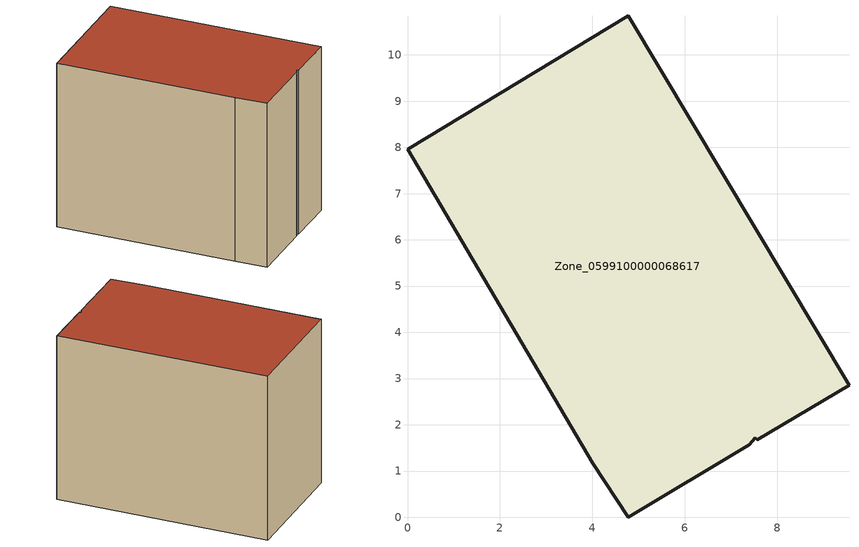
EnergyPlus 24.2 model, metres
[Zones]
Zone_0599100000068617
 floor ground (C_G): 7.4,1.57 4.78,0 4.01,1.17 0,7.96 4.77,10.85 9.55,2.86 7.57,1.67 7.52,1.72 z0
 wall outside (C_F): 7.52,1.72 7.57,1.67 9.55,2.86 4.77,10.85 0,7.96 4.01,1.17 4.78,0 7.4,1.57 7.52,1.72 z0:7.45
 roof outside (C_R): 4.78,0 7.4,1.57 7.52,1.72 7.57,1.67 9.55,2.86 4.77,10.85 0,7.96 4.01,1.17 z7.45
[BUILDING]
Pand.0599100000068617: North Axis=0; Terrain=City; Loads Convergence Tolerance Value=0.04; Temperature Convergence Tolerance Value=0.4; Solar Distribution=FullExterior; Maximum Number of Warmup Days=25; Minimum Number of Warmup Days=1
[Site:Location]
Rotterdam.The.Hague.AP_ZH_NLD Design_Conditions: Latitude=51.96; Longitude=4.45; Time Zone=1; Elevation=-4.5
[SITE:GROUNDTEMPERATURE:BUILDINGSURFACE]
18, 18, 18, 18, 18, 18, 18, 18, 18, 18, 18, 18
[MATERIAL] Thermal Absorptance=0.9; Solar Absorptance=0.7; Visible Absorptance=0.7
Name | Roughness | Thickness | Conductivity | Density | Specific Heat
G.TI.1946 | MediumSmooth | 0.15 | 1 | 540 | 1210
F.TI.1946 | Rough | 0.3 | 0.857143 | 1920 | 840
R.TI.1946 | MediumRough | 0.2 | 0.1 | 1500 | 1000
[CONSTRUCTION]
C_G: G.TI.1946
C_F: F.TI.1946
C_R: R.TI.1946
[ZONE]
Zone_0599100000068617: Type=1; Multiplier=1; Ceiling Height=Autocalculate; Volume=Autocalculate; Floor Area=autocalculate; Part of Total Floor Area=Yes
[ZONEINFILTRATION:DESIGNFLOWRATE]
Infil_Zone_0599100000068617: Zone or ZoneList or Space or SpaceList=Zone_0599100000068617; Schedule=AlwaysOn; Design Flow Rate Calculation Method=Flow/Area; Flow Rate per Floor Area=0.003; Constant Term Coefficient=1; Temperature Term Coefficient=0; Velocity Term Coefficient=0; Velocity Squared Term Coefficient=0
[HVACTEMPLATE:ZONE:IDEALLOADSAIRSYSTEM]
Zone_0599100000068617: Maximum Heating Supply Air Temperature=50; Minimum Cooling Supply Air Temperature=13; Maximum Heating Supply Air Humidity Ratio=0.0156; Minimum Cooling Supply Air Humidity Ratio=0.0077; Heating Limit=NoLimit; Cooling Limit=NoLimit; Dehumidification Control Type=ConstantSensibleHeatRatio; Cooling Sensible Heat Ratio=0.7; Dehumidification Setpoint=60; Humidification Control Type=None; Humidification Setpoint=30; Outdoor Air Method=None; Outdoor Air Flow Rate per Person=0.00944; Outdoor Air Flow Rate per Zone Floor Area=0; Outdoor Air Flow Rate per Zone=0; Demand Controlled Ventilation Type=None; Outdoor Air Economizer Type=NoEconomizer; Heat Recovery Type=None; Sensible Heat Recovery Effectiveness=0.7; Latent Heat Recovery Effectiveness=0.65
[ZONECONTROL:THERMOSTAT]
ThermostatControl_Zone_0599100000068617: Zone or ZoneList=Zone_0599100000068617; Control Type Schedule=DualSetpointControlType; Control 1=Thermostat_Zone_0599100000068617; Temperature Difference Between Cutout And Setpoint=0
[THERMOSTATSETPOINT:DUALSETPOINT]
Thermostat_Zone_0599100000068617: Heating Setpoint Temperature Schedule=HeatingSetpoint_Zone_0599100000068617; Cooling Setpoint Temperature Schedule=CoolingSetpoint_Zone_0599100000068617
[SCHEDULE:COMPACT]
HeatingSetpoint_Zone_0599100000068617: Through: 12/31, For: AllDays, Until: 24:00, 21
CoolingSetpoint_Zone_0599100000068617: Through: 12/31, For: AllDays, Until: 24:00, 24
DualSetpointControlType: Through: 12/31, For: AllDays, Until: 24:00, 4
AlwaysOn: Through: 12/31, For: AllDays, Until: 24:00, 1
